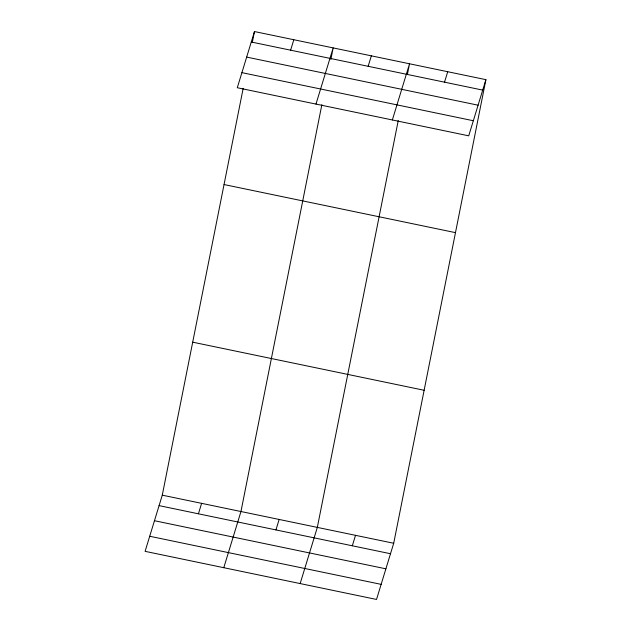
<?xml version="1.0" encoding="UTF-8"?>
<svg xmlns="http://www.w3.org/2000/svg" width="631" height="631" viewBox="0 0 631 631"><rect width="100%" height="100%" fill="white"/><g stroke="black" fill="none" stroke-linecap="round" stroke-linejoin="round"><path stroke-width="0.95" d="M485.902 79.656L468.723 135.831L237.295 87.733L254.474 31.55L485.902 79.656L393.705 543.267L376.526 599.45L145.098 551.344L162.277 495.169L243.18 88.324M252.368 42.135L254.474 31.55M321.865 104.675L240.963 511.52L223.784 567.703M330.865 59.448L333.16 47.901L315.981 104.083M398.24 120.553L317.33 527.398L300.159 583.572M407.421 74.363L409.527 63.778L392.356 119.961M290.615 50.188L293.817 39.729M198.418 513.8L201.62 503.341M368.149 66.302L371.344 55.843M275.952 529.914L279.147 519.455M444.516 82.172L447.718 71.713M352.319 545.791L355.521 535.333M251.272 42.009L482.699 90.107M246.666 57.098L478.093 105.196M241.91 72.644L473.337 120.742M224.044 184.544L455.472 232.642M192.7 342.176L424.127 390.274M162.277 495.169L393.705 543.267M159.083 505.628L390.502 553.726M154.469 520.717L385.896 568.815M149.713 536.263L381.14 584.361"/></g></svg>
